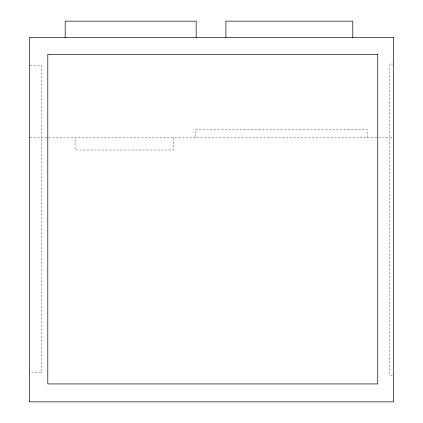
<?xml version="1.0" encoding="UTF-8"?>
<svg xmlns="http://www.w3.org/2000/svg" width="423" height="423" viewBox="0 0 423 423"><rect width="100%" height="100%" fill="white"/><g stroke="black" fill="none" stroke-linecap="round" stroke-linejoin="round"><path stroke-width="0.32" stroke-dasharray="2.12 1.59" d="M393.078 64.053L389.567 64.053L389.567 375.159L393.078 375.159M29.985 65.549L41.618 65.549L41.618 372.547L29.985 372.547M29.991 137.713L393.004 137.713M367.37 137.713L367.37 129.528L195.442 129.528L195.442 137.713M173.303 137.713L173.303 149.996L75.056 149.996L75.056 137.713"/><path stroke-width="0.63" d="M352.787 37.525L352.787 21.15L225.887 21.15L225.887 37.525M196.166 37.525L196.166 21.15L65.174 21.15L65.174 37.525M393.665 37.525L29.335 37.525L29.335 401.85L393.665 401.85L393.665 37.525M377.75 54.34L47.794 54.34L47.794 383.931L377.75 383.931L377.75 54.34"/></g></svg>
